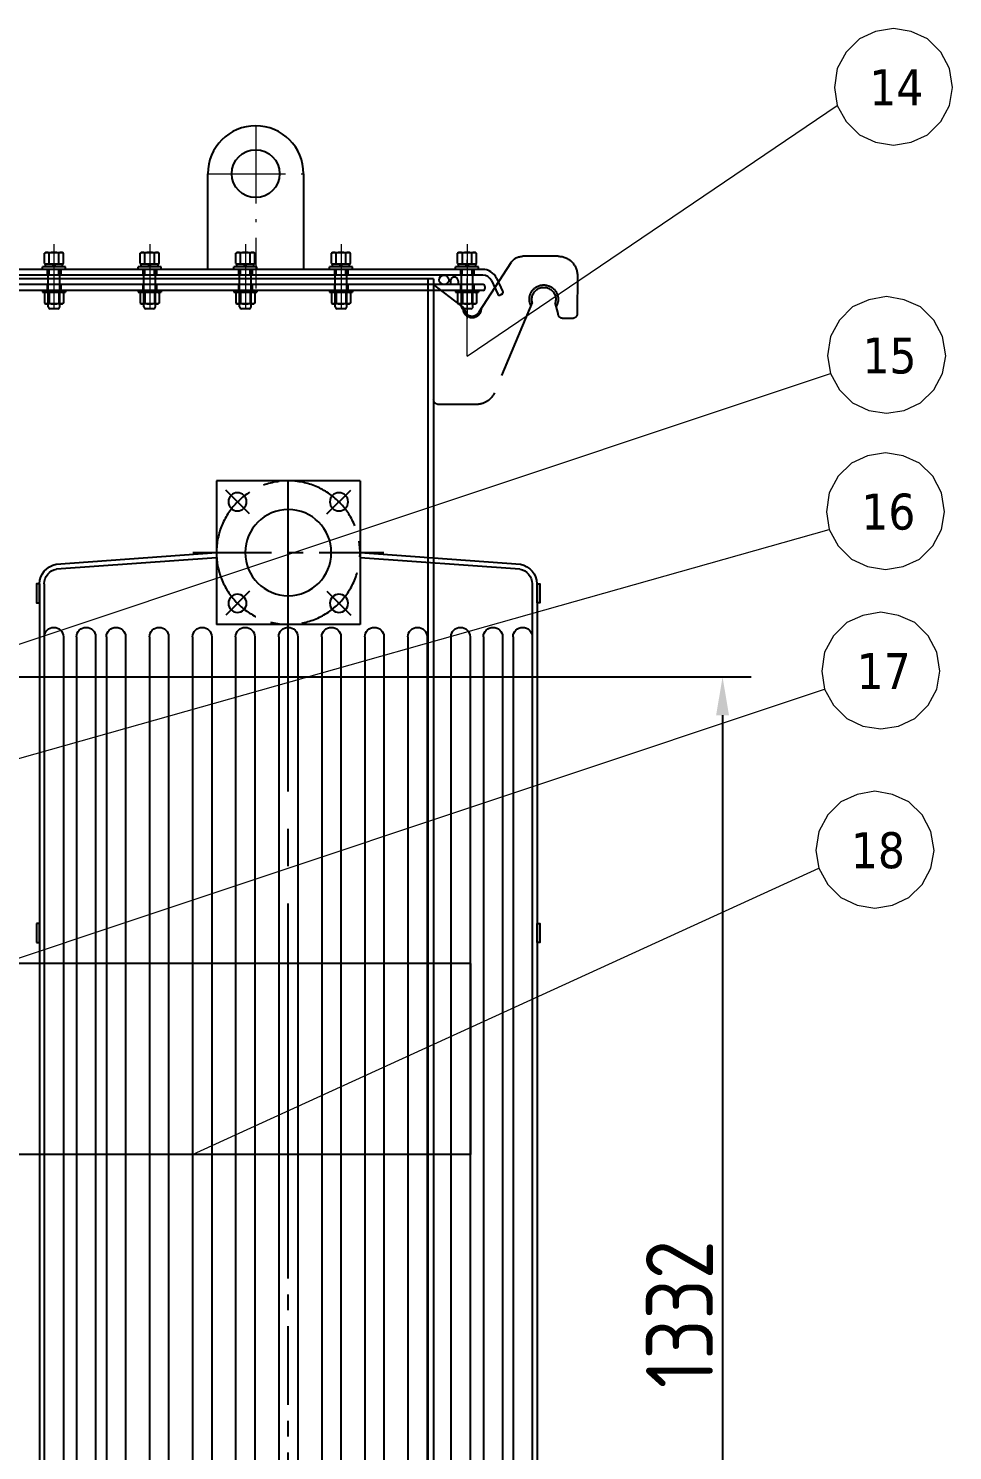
# Model space of a CAD drawing. Header units: millimetres. Extents: x 58520 to 122350, y -311274 to -166540.
# Drawn here: x 64453 to 65419, y -171410 to -169924 of the extents above; entities that cross this region are included whole.
import ezdxf

# ---------------------------------------------------------------- set-up
doc = ezdxf.new("R2010")
doc.units = ezdxf.units.MM
doc.header["$LTSCALE"] = 13
for name, pattern in [('4 点画线', [9, 6.25, -1.25, 0.25, -1.25]), ('ACAD_ISO03W100', [1.18, 0.47, -0.71]), ('CENTER', [50.8, 31.75, -6.35, 6.35, -6.35]), ('CENTERX2', [101.6, 63.5, -12.7, 12.7, -12.7]), ('DASHED', [0.75, 0.5, -0.25]), ('EB_DASHDOT', [39, 30, -3, 3, -3]), ('HIDDEN', [9.525, 6.35, -3.175])]:
    doc.linetypes.add(name, pattern=pattern)
doc.layers.get('0').update_dxf_attribs({"color": 1, "linetype": 'CENTER'})
for name, color, linetype in [('1', 4, 'Continuous'), ('2', 3, 'Continuous'), ('4虚线层', 6, 'DASHED'), ('虚线', 6, 'HIDDEN')]:
    doc.layers.add(name, color=color, linetype=linetype)
for name, color, linetype, lineweight in [('CAXA1', 1, 'EB_DASHDOT', 25), ('标注、文本', 3, 'Continuous', 25), ('铁心', 3, 'Continuous', 0)]:
    doc.layers.add(name, color=color, linetype=linetype, lineweight=lineweight)
doc.styles.get("Standard").update_dxf_attribs({"font": 'gbenor.shx', "bigfont": 'gbcbig.shx'})
doc.styles.add('Tahoma$001', font='tahoma.ttf', dxfattribs={"height": 2.159784})
doc.dimstyles.new('1-15', dxfattribs={"dimscale": 20, "dimtxt": 3.5, "dimasz": 2, "dimexe": 1.5, "dimexo": 0.5, "dimgap": 0.5, "dimtad": 1, "dimtoh": 1, "dimdec": 1, "dimdsep": 46, "dimtxsty": 'Standard', "dimcen": 2.5, "dimclrd": 3, "dimclre": 3, "dimclrt": 3, "dimadec": 0, "dimazin": 2, "dimtfac": 1, "dimtdec": 1, "dimtmove": 0, "dimatfit": 2, "dimfxl": 1, "dimarcsym": 0})

# ---------------------------------------------------------------- blocks, each defined once
blk = doc.blocks.new('1.03')
at = {"layer": '虚线'}
for p, q in [((3421.9, 19104.7), (3458.8, 19104.7)), ((3401.9, 19084.7), (3402, 19044.7)), ((3471.4, 19097.9), (3504.7, 19046.4)), ((3524, 19053.4), (3552.1, 19075)), ((3422, 19044.7), (3425, 19056.2)), ((3449, 19056.2), (3488.7, 18962)), ((3407, 19039.7), (3417, 19039.7)), ((3507.1, 18949.8), (3547.1, 18949.8))]:
    blk.add_line(p, q, dxfattribs=at)
for centre, radius, start, end in [((3421.9, 19084.7), 20, 90.054, 180.054), ((3458.8, 19089.7), 15, 32.9123, 90.054), ((3437, 19059.7), 15, 333.1721, 209.7607), ((3437, 19059.7), 12.5, 343.7938, 196.2874), ((3407, 19044.7), 5, 180.054, 270.054), ((3417, 19044.7), 5, 270.054, 0.054), ((3511.8, 19049.5), 9.24, 178.4593, 1.6487), ((3512, 19049.8), 8, 206.5132, 332.3392), ((3529, 19044.8), 10, 120.0506, 172.7033), ((3507.1, 18969.8), 20, 202.8444, 270.054), ((3547.1, 18954.8), 5, 270.054, 0.054)]:
    blk.add_arc(centre, radius, start, end, dxfattribs=at)
blk = doc.blocks.new('1255215')
for p, q in [((88461.6, -164098.2), (88436.6, -164073.2)), ((88542.3, -164098.2), (88567.3, -164073.2)), ((88461.6, -164178.9), (88436.6, -164203.9)), ((88542.3, -164178.9), (88567.3, -164203.9)), ((88461.6, -165298.2), (88436.6, -165273.2)), ((88542.3, -165298.2), (88567.3, -165273.2)), ((88461.6, -165378.9), (88436.6, -165403.9)), ((88542.3, -165378.9), (88567.3, -165403.9))]:
    blk.add_line(p, q)
at = {"layer": '1'}
for p, q in [((88426.9, -164063.6), (88576.9, -164063.6)), ((88426.9, -164063.6), (88426.9, -164213.6)), ((88576.9, -164063.6), (88576.9, -164213.6)), ((88426.9, -164138.6), (88259.3, -164150.7)), ((88426.9, -164143.6), (88259.8, -164155.7)), ((88744.6, -164150.7), (88576.9, -164138.6)), ((88744.1, -164155.7), (88576.9, -164143.6)), ((88241.9, -164171.1), (88241.9, -164895.4)), ((88246.9, -164171.1), (88246.9, -164895.4)), ((88756.9, -164171.1), (88756.9, -164895.4)), ((88756.9, -164171.1), (88756.9, -164895.4)), ((88761.9, -164171.1), (88761.9, -164895.4)), ((88426.9, -164213.6), (88576.9, -164213.6)), ((88266.9, -164226.7), (88266.9, -164895.4)), ((88277.9, -164226.7), (88277.9, -164895.4)), ((88297.9, -164226.7), (88297.9, -164895.4)), ((88311.9, -164226.7), (88311.9, -164895.4)), ((88331.9, -164226.7), (88331.9, -164895.4)), ((88356.9, -164226.7), (88356.9, -164895.4)), ((88376.9, -164226.7), (88376.9, -164895.4)), ((88401.9, -164226.7), (88401.9, -164895.4)), ((88421.9, -164226.7), (88421.9, -164895.4)), ((88446.9, -164226.7), (88446.9, -164895.4)), ((88466.9, -164226.7), (88466.9, -164895.4)), ((88491.9, -164226.7), (88491.9, -164895.4)), ((88511.9, -164226.7), (88511.9, -164895.4)), ((88536.9, -164226.7), (88536.9, -164895.4)), ((88556.9, -164226.7), (88556.9, -164895.4)), ((88581.9, -164226.7), (88581.9, -164895.4)), ((88601.9, -164226.7), (88601.9, -164895.4)), ((88626.9, -164226.7), (88626.9, -164895.4)), ((88646.9, -164226.7), (88646.9, -164895.4)), ((88671.9, -164226.7), (88671.9, -164895.4)), ((88691.9, -164226.7), (88691.9, -164895.4)), ((88703.2, -164226.7), (88703.2, -164895.4)), ((88723.2, -164226.7), (88723.2, -164895.4)), ((88736.9, -164226.7), (88736.9, -164895.4)), ((88736.9, -164226.7), (88736.9, -164895.4)), ((88761.9, -164526.2), (88764.9, -164526.2)), ((88761.9, -164546.2), (88761.9, -164526.2)), ((88764.9, -164526.2), (88764.9, -164546.2)), ((88764.9, -164546.2), (88761.9, -164546.2)), ((88241.9, -164895.4), (88241.9, -165306)), ((88246.9, -164895.4), (88246.9, -165306)), ((88266.9, -164895.4), (88266.9, -165250.5)), ((88277.9, -164895.4), (88277.9, -165250.5)), ((88297.9, -164895.4), (88297.9, -165250.5)), ((88311.9, -164895.4), (88311.9, -165250.5)), ((88331.9, -164895.4), (88331.9, -165250.5)), ((88356.9, -164895.4), (88356.9, -165250.5)), ((88376.9, -164895.4), (88376.9, -165250.5)), ((88401.9, -164895.4), (88401.9, -165250.5)), ((88421.9, -164895.4), (88421.9, -165250.5)), ((88446.9, -164895.4), (88446.9, -165250.5)), ((88466.9, -164895.4), (88466.9, -165250.5)), ((88491.9, -164895.4), (88491.9, -165250.5)), ((88511.9, -164895.4), (88511.9, -165250.5)), ((88536.9, -164895.4), (88536.9, -165250.5)), ((88556.9, -164895.4), (88556.9, -165250.5)), ((88581.9, -164895.4), (88581.9, -165250.5)), ((88601.9, -164895.4), (88601.9, -165250.5)), ((88626.9, -164895.4), (88626.9, -165250.5)), ((88646.9, -164895.4), (88646.9, -165250.5)), ((88671.9, -164895.4), (88671.9, -165250.5)), ((88691.9, -164895.4), (88691.9, -165250.5)), ((88703.2, -164895.4), (88703.2, -165250.5)), ((88723.2, -164895.4), (88723.2, -165250.5)), ((88736.9, -164895.4), (88736.9, -165250.5)), ((88736.9, -164895.4), (88736.9, -165250.5)), ((88756.9, -164895.4), (88756.9, -165306)), ((88756.9, -164895.4), (88756.9, -165306)), ((88761.9, -164895.4), (88761.9, -165306)), ((88426.9, -165263.6), (88576.9, -165263.6)), ((88426.9, -165263.6), (88426.9, -165413.6)), ((88576.9, -165263.6), (88576.9, -165413.6)), ((88259, -165321.3), (88426.9, -165333.5)), ((88744.9, -165321.3), (88576.9, -165333.5)), ((88258.2, -165326.3), (88426.9, -165338.6)), ((88745.7, -165326.3), (88576.9, -165338.6)), ((88426.9, -165413.6), (88576.9, -165413.6)), ((88491.9, -165413.6), (88491.9, -165437.6)), ((88511.9, -165413.6), (88511.9, -165437.6))]:
    blk.add_line(p, q, dxfattribs=at)
at = {"layer": '1', "color": 1, "linetype": 'CENTERX2', "lineweight": -3, "ltscale": 0.1}
for p, q in [((88601.8, -164138.6), (88402.1, -164138.6)), ((88501.9, -165293.6), (88501.9, -164895.4)), ((88501.9, -165453.9), (88501.9, -165247.1)), ((88406.9, -165338.6), (88597, -165338.6))]:
    blk.add_line(p, q, dxfattribs=at)
at = {"layer": '1'}
for points in [[(88241.9, -164171.1), (88238.9, -164171.1), (88238.9, -164191.1), (88241.9, -164191.1)], [(88761.9, -164171.1), (88764.9, -164171.1), (88764.9, -164191.1), (88761.9, -164191.1)], [(88241.9, -164526.2), (88238.9, -164526.2), (88238.9, -164546.2), (88241.9, -164546.2)], [(88241.9, -165306), (88238.9, -165306), (88238.9, -165286), (88241.9, -165286)], [(88761.9, -165306), (88764.9, -165306), (88764.9, -165286), (88761.9, -165286)]]:
    blk.add_lwpolyline(points, close=True, dxfattribs=at)
at = {"layer": '1', "color": 1, "linetype": 'CENTERX2', "lineweight": -3, "ltscale": 0.1}
for centre in [(88501.9, -164138.6), (88501.9, -165338.6)]:
    blk.add_circle(centre, 75, dxfattribs=at)
at = {"layer": '1'}
for centre, radius in [((88448.9, -164085.5), 9.5), ((88555, -164085.5), 9.5), ((88501.9, -164138.6), 45), ((88448.9, -164191.6), 9.5), ((88555, -164191.6), 9.5), ((88448.9, -165285.5), 9.5), ((88555, -165285.5), 9.5), ((88501.9, -165338.6), 45), ((88448.9, -165391.6), 9.5), ((88555, -165391.6), 9.5)]:
    blk.add_circle(centre, radius, dxfattribs=at)
for centre, radius, start, end in [((88263.1, -164171.6), 21.1, 100.2226, 178.8366), ((88263.1, -164171.6), 16.2, 101.8342, 178.417), ((88740.8, -164171.6), 16.2, 1.583, 78.1658), ((88740.8, -164171.6), 21.1, 1.1634, 79.7774), ((88256.9, -164226.7), 10, 0, 180), ((88287.9, -164226.7), 10, 0, 180), ((88321.9, -164226.7), 10, 0, 180), ((88366.9, -164226.7), 10, 0, 180), ((88411.9, -164226.7), 10, 0, 180), ((88456.9, -164226.7), 10, 0, 180), ((88501.9, -164226.7), 10, 0, 180), ((88546.9, -164226.7), 10, 0, 180), ((88591.9, -164226.7), 10, 0, 180), ((88636.9, -164226.7), 10, 0, 180), ((88681.9, -164226.7), 10, 0, 180), ((88713.2, -164226.7), 10, 0, 180), ((88746.9, -164226.7), 10, 0, 180), ((88746.9, -164226.7), 10, 0, 180), ((88256.9, -165250.5), 10, 180, 0), ((88287.9, -165250.5), 10, 180, 0), ((88321.9, -165250.5), 10, 180, 0), ((88366.9, -165250.5), 10, 180, 0), ((88411.9, -165250.5), 10, 180, 0), ((88456.9, -165250.5), 10, 180, 0), ((88501.9, -165250.5), 10, 180, 0), ((88546.9, -165250.5), 10, 180, 0), ((88591.9, -165250.5), 10, 180, 0), ((88636.9, -165250.5), 10, 180, 0), ((88681.9, -165250.5), 10, 180, 0), ((88713.2, -165250.5), 10, 180, 0), ((88746.9, -165250.5), 10, 180, 0), ((88746.9, -165250.5), 10, 180, 0), ((88263.5, -165305.4), 21.5, 181.5234, 255.7496), ((88263.5, -165305.4), 16.5, 181.9696, 254.513), ((88740.4, -165305.4), 16.5, 285.487, 358.0304), ((88740.4, -165305.4), 21.5, 284.2504, 358.4766), ((88501.9, -165437.6), 10, 180, 0)]:
    blk.add_arc(centre, radius, start, end, dxfattribs=at)
at = {"layer": 'CAXA1', "color": 1}
blk.add_line((88501.9, -164895.4), (88501.9, -164063.6), dxfattribs=at)
blk = doc.blocks.new('*D736')
at = {"layer": 'Defpoints', "color": 0, "transparency": 16777216}
for p in [(64397.3, -170601.5), (64397.3, -171933.5), (65178.5, -171933.5)]:
    blk.add_point(p, dxfattribs=at)
at = {"layer": '标注、文本', "color": 3, "lineweight": -2, "transparency": 16777216}
for p, q in [((64407.3, -170601.5), (65208.5, -170601.5)), ((65178.5, -170641.5), (65178.5, -171893.5)), ((64407.3, -171933.5), (65208.5, -171933.5))]:
    blk.add_line(p, q, dxfattribs=at)
at = {"layer": '标注、文本', "color": 3, "transparency": 16777216}
for points in [[(65171.8, -170641.5), (65185.2, -170641.5), (65178.5, -170601.5)], [(65171.8, -171893.5), (65185.2, -171893.5), (65178.5, -171933.5)]]:
    blk.add_solid(points, dxfattribs=at)
at = {"layer": '标注、文本', "color": 3, "transparency": 16777216, "insert": (65133.5, -171267.5), "char_height": 70, "attachment_point": 5, "rotation": 90}
blk.add_mtext('1332', dxfattribs=at)

msp = doc.modelspace()

# ---------------------------------------------------------------- linework, layer by layer
at = {"layer": '1'}
for p, q in [((64640.56, -170175.54), (64640.56, -170075.54)), ((64740.56, -170075.54), (64740.56, -170175.54)), ((64469.84, -170158.61), (64471.17, -170157.84)), ((64469.84, -170169.28), (64469.84, -170158.61)), ((64471.17, -170157.84), (64488.36, -170157.84)), ((64474.8, -170169.28), (64474.8, -170158.61)), ((64484.73, -170169.28), (64484.73, -170158.61)), ((64489.69, -170158.61), (64488.36, -170157.84)), ((64489.69, -170169.28), (64489.69, -170158.61)), ((64569.84, -170158.61), (64571.17, -170157.84)), ((64569.84, -170169.28), (64569.84, -170158.61)), ((64571.17, -170157.84), (64588.36, -170157.84)), ((64574.8, -170169.28), (64574.8, -170158.61)), ((64584.73, -170169.28), (64584.73, -170158.61)), ((64589.69, -170158.61), (64588.36, -170157.84)), ((64589.69, -170169.28), (64589.69, -170158.61)), ((64669.84, -170158.61), (64671.17, -170157.84)), ((64669.84, -170169.28), (64669.84, -170158.61)), ((64671.17, -170157.84), (64688.36, -170157.84)), ((64674.8, -170169.28), (64674.8, -170158.61)), ((64684.73, -170169.28), (64684.73, -170158.61)), ((64689.69, -170158.61), (64688.36, -170157.84)), ((64689.69, -170169.28), (64689.69, -170158.61)), ((64769.84, -170158.61), (64771.17, -170157.84)), ((64769.84, -170169.28), (64769.84, -170158.61)), ((64771.17, -170157.84), (64788.36, -170157.84)), ((64774.8, -170169.28), (64774.8, -170158.61)), ((64784.73, -170169.28), (64784.73, -170158.61)), ((64789.69, -170158.61), (64788.36, -170157.84)), ((64789.69, -170169.28), (64789.69, -170158.61)), ((64901.64, -170158.61), (64902.97, -170157.84)), ((64901.64, -170169.28), (64901.64, -170158.61)), ((64902.97, -170157.84), (64920.16, -170157.84)), ((64906.6, -170169.28), (64906.6, -170158.61)), ((64916.53, -170169.28), (64916.53, -170158.61)), ((64921.49, -170158.61), (64920.16, -170157.84)), ((64921.49, -170169.28), (64921.49, -170158.61)), ((64927.79, -170175.54), (63516.93, -170175.54)), ((64927.79, -170181.54), (63516.93, -170181.54)), ((64467.76, -170175.54), (64467.76, -170173.04)), ((64491.76, -170173.04), (64467.76, -170173.04)), ((64491.76, -170175.54), (64467.76, -170175.54)), ((64469.84, -170169.28), (64471.17, -170170.04)), ((64470.76, -170173.04), (64470.76, -170170.04)), ((64488.76, -170170.04), (64470.76, -170170.04)), ((64488.76, -170173.04), (64470.76, -170173.04)), ((64471.17, -170170.04), (64488.36, -170170.04)), ((64473.76, -170181.54), (64473.76, -170175.54)), ((64485.76, -170181.54), (64473.76, -170181.54)), ((64473.76, -170214.74), (64473.76, -170181.54)), ((64478.06, -170173.04), (64479.76, -170170.04)), ((64479.76, -170173.04), (64481.46, -170170.04)), ((64485.76, -170181.54), (64485.76, -170175.54)), ((64485.76, -170214.74), (64485.76, -170181.54)), ((64489.69, -170169.28), (64488.36, -170170.04)), ((64488.76, -170173.04), (64488.76, -170170.04)), ((64491.76, -170175.54), (64491.76, -170173.04)), ((64567.76, -170175.54), (64567.76, -170173.04)), ((64591.76, -170173.04), (64567.76, -170173.04)), ((64591.76, -170175.54), (64567.76, -170175.54)), ((64569.84, -170169.28), (64571.17, -170170.04)), ((64570.76, -170173.04), (64570.76, -170170.04)), ((64588.76, -170170.04), (64570.76, -170170.04)), ((64588.76, -170173.04), (64570.76, -170173.04)), ((64571.17, -170170.04), (64588.36, -170170.04)), ((64573.76, -170181.54), (64573.76, -170175.54)), ((64585.76, -170181.54), (64573.76, -170181.54)), ((64573.76, -170214.74), (64573.76, -170181.54)), ((64578.06, -170173.04), (64579.76, -170170.04)), ((64579.76, -170173.04), (64581.46, -170170.04)), ((64585.76, -170181.54), (64585.76, -170175.54)), ((64585.76, -170214.74), (64585.76, -170181.54)), ((64589.69, -170169.28), (64588.36, -170170.04)), ((64588.76, -170173.04), (64588.76, -170170.04)), ((64591.76, -170175.54), (64591.76, -170173.04)), ((64667.76, -170175.54), (64667.76, -170173.04)), ((64691.76, -170173.04), (64667.76, -170173.04)), ((64691.76, -170175.54), (64667.76, -170175.54)), ((64669.84, -170169.28), (64671.17, -170170.04)), ((64670.76, -170173.04), (64670.76, -170170.04)), ((64688.76, -170170.04), (64670.76, -170170.04)), ((64688.76, -170173.04), (64670.76, -170173.04)), ((64671.17, -170170.04), (64688.36, -170170.04)), ((64673.76, -170181.54), (64673.76, -170175.54)), ((64685.76, -170181.54), (64673.76, -170181.54)), ((64673.76, -170214.74), (64673.76, -170181.54)), ((64678.06, -170173.04), (64679.76, -170170.04)), ((64679.76, -170173.04), (64681.46, -170170.04)), ((64685.76, -170181.54), (64685.76, -170175.54)), ((64685.76, -170214.74), (64685.76, -170181.54)), ((64689.69, -170169.28), (64688.36, -170170.04)), ((64688.76, -170173.04), (64688.76, -170170.04)), ((64691.76, -170175.54), (64691.76, -170173.04)), ((64767.76, -170175.54), (64767.76, -170173.04)), ((64791.76, -170173.04), (64767.76, -170173.04)), ((64791.76, -170175.54), (64767.76, -170175.54)), ((64769.84, -170169.28), (64771.17, -170170.04)), ((64770.76, -170173.04), (64770.76, -170170.04)), ((64788.76, -170170.04), (64770.76, -170170.04)), ((64788.76, -170173.04), (64770.76, -170173.04)), ((64771.17, -170170.04), (64788.36, -170170.04)), ((64773.76, -170181.54), (64773.76, -170175.54)), ((64785.76, -170181.54), (64773.76, -170181.54)), ((64773.76, -170214.74), (64773.76, -170181.54)), ((64778.06, -170173.04), (64779.76, -170170.04)), ((64779.76, -170173.04), (64781.46, -170170.04)), ((64785.76, -170181.54), (64785.76, -170175.54)), ((64785.76, -170214.74), (64785.76, -170181.54)), ((64789.69, -170169.28), (64788.36, -170170.04)), ((64788.76, -170173.04), (64788.76, -170170.04)), ((64791.76, -170175.54), (64791.76, -170173.04)), ((64899.56, -170175.54), (64899.56, -170173.04)), ((64923.56, -170173.04), (64899.56, -170173.04)), ((64923.56, -170175.54), (64899.56, -170175.54)), ((64901.64, -170169.28), (64902.97, -170170.04)), ((64902.56, -170173.04), (64902.56, -170170.04)), ((64920.56, -170170.04), (64902.56, -170170.04)), ((64920.56, -170173.04), (64902.56, -170173.04)), ((64902.97, -170170.04), (64920.16, -170170.04)), ((64905.56, -170181.54), (64905.56, -170175.54)), ((64924.19, -170181.54), (64905.56, -170181.54)), ((64905.56, -170214.74), (64905.56, -170181.54)), ((64909.86, -170173.04), (64911.56, -170170.04)), ((64911.56, -170173.04), (64913.26, -170170.04)), ((64917.56, -170181.54), (64917.56, -170175.54)), ((64917.56, -170214.74), (64917.56, -170181.54)), ((64921.49, -170169.28), (64920.16, -170170.04)), ((64920.56, -170173.04), (64920.56, -170170.04)), ((64923.56, -170175.54), (64923.56, -170173.04)), ((64928.16, -170191.54), (63516.56, -170191.54)), ((64876.56, -170185.54), (63564.56, -170185.54)), ((64870.56, -170185.54), (64870.56, -171821.54)), ((64876.56, -170185.54), (64876.56, -171821.54)), ((64930.16, -170193.54), (64930.16, -170195.54)), ((64936.86, -170187.32), (64943.46, -170201.48)), ((64942.29, -170184.78), (64948.9, -170198.95)), ((64928.16, -170197.54), (63516.56, -170197.54)), ((64467.76, -170197.54), (64491.76, -170197.54)), ((64467.76, -170197.54), (64467.76, -170199.54)), ((64467.76, -170199.54), (64491.76, -170199.54)), ((64469.84, -170200.31), (64471.17, -170199.54)), ((64469.84, -170200.31), (64469.84, -170210.98)), ((64469.84, -170210.98), (64471.17, -170211.74)), ((64488.36, -170199.54), (64471.17, -170199.54)), ((64488.36, -170211.74), (64471.17, -170211.74)), ((64474.8, -170200.31), (64474.8, -170210.98)), ((64484.73, -170200.31), (64484.73, -170210.98)), ((64489.69, -170200.31), (64488.36, -170199.54)), ((64489.69, -170210.98), (64488.36, -170211.74)), ((64489.69, -170200.31), (64489.69, -170210.98)), ((64491.76, -170197.54), (64491.76, -170199.54)), ((64567.76, -170197.54), (64591.76, -170197.54)), ((64567.76, -170197.54), (64567.76, -170199.54)), ((64567.76, -170199.54), (64591.76, -170199.54)), ((64569.84, -170200.31), (64571.17, -170199.54)), ((64569.84, -170200.31), (64569.84, -170210.98)), ((64569.84, -170210.98), (64571.17, -170211.74)), ((64588.36, -170199.54), (64571.17, -170199.54)), ((64588.36, -170211.74), (64571.17, -170211.74)), ((64574.8, -170200.31), (64574.8, -170210.98)), ((64584.73, -170200.31), (64584.73, -170210.98)), ((64589.69, -170200.31), (64588.36, -170199.54)), ((64589.69, -170210.98), (64588.36, -170211.74)), ((64589.69, -170200.31), (64589.69, -170210.98)), ((64591.76, -170197.54), (64591.76, -170199.54)), ((64667.76, -170197.54), (64691.76, -170197.54)), ((64667.76, -170197.54), (64667.76, -170199.54)), ((64667.76, -170199.54), (64691.76, -170199.54)), ((64669.84, -170200.31), (64671.17, -170199.54)), ((64669.84, -170200.31), (64669.84, -170210.98)), ((64669.84, -170210.98), (64671.17, -170211.74)), ((64688.36, -170199.54), (64671.17, -170199.54)), ((64688.36, -170211.74), (64671.17, -170211.74)), ((64674.8, -170200.31), (64674.8, -170210.98)), ((64684.73, -170200.31), (64684.73, -170210.98)), ((64689.69, -170200.31), (64688.36, -170199.54)), ((64689.69, -170210.98), (64688.36, -170211.74)), ((64689.69, -170200.31), (64689.69, -170210.98)), ((64691.76, -170197.54), (64691.76, -170199.54)), ((64767.76, -170197.54), (64791.76, -170197.54)), ((64767.76, -170197.54), (64767.76, -170199.54)), ((64767.76, -170199.54), (64791.76, -170199.54)), ((64769.84, -170200.31), (64771.17, -170199.54)), ((64769.84, -170200.31), (64769.84, -170210.98)), ((64769.84, -170210.98), (64771.17, -170211.74)), ((64788.36, -170199.54), (64771.17, -170199.54)), ((64788.36, -170211.74), (64771.17, -170211.74)), ((64774.8, -170200.31), (64774.8, -170210.98)), ((64784.73, -170200.31), (64784.73, -170210.98)), ((64789.69, -170200.31), (64788.36, -170199.54)), ((64789.69, -170210.98), (64788.36, -170211.74)), ((64789.69, -170200.31), (64789.69, -170210.98)), ((64791.76, -170197.54), (64791.76, -170199.54)), ((64899.56, -170197.54), (64923.56, -170197.54)), ((64899.56, -170197.54), (64899.56, -170199.54)), ((64899.56, -170199.54), (64923.56, -170199.54)), ((64901.64, -170200.31), (64902.97, -170199.54)), ((64901.64, -170200.31), (64901.64, -170210.98)), ((64901.64, -170210.98), (64902.97, -170211.74)), ((64920.16, -170199.54), (64902.97, -170199.54)), ((64920.16, -170211.74), (64902.97, -170211.74)), ((64906.6, -170200.31), (64906.6, -170210.98)), ((64916.53, -170200.31), (64916.53, -170210.98)), ((64921.49, -170200.31), (64920.16, -170199.54)), ((64921.49, -170210.98), (64920.16, -170211.74)), ((64921.49, -170200.31), (64921.49, -170210.98)), ((64923.56, -170197.54), (64923.56, -170199.54)), ((64947.93, -170201.6), (64946.12, -170202.45)), ((64483.76, -170216.74), (64475.76, -170216.74)), ((64583.76, -170216.74), (64575.76, -170216.74)), ((64683.76, -170216.74), (64675.76, -170216.74)), ((64783.76, -170216.74), (64775.76, -170216.74)), ((64915.56, -170216.74), (64907.56, -170216.74)), ((64915.56, -170901.1), (63525.56, -170901.1)), ((64915.56, -171100.55), (64915.56, -170901.1)), ((64915.56, -171100.55), (63525.56, -171100.55))]:
    msp.add_line(p, q, dxfattribs=at)
msp.add_circle((64690.56, -170075.54), 25, dxfattribs=at)
for centre, radius, start, end in [((64690.56, -170075.54), 50, 0, 180), ((64472.37, -170162.41), 4.57, 57.91444, 123.70456), ((64479.76, -170175.84), 18, 73.9966, 106.0034), ((64487.15, -170162.41), 4.57, 56.29544, 122.08556), ((64572.37, -170162.41), 4.57, 57.91444, 123.70456), ((64579.76, -170175.84), 18, 73.9966, 106.0034), ((64587.15, -170162.41), 4.57, 56.29544, 122.08556), ((64672.37, -170162.41), 4.57, 57.91444, 123.70456), ((64679.76, -170175.84), 18, 73.9966, 106.0034), ((64687.15, -170162.41), 4.57, 56.29544, 122.08556), ((64772.37, -170162.41), 4.57, 57.91444, 123.70456), ((64779.76, -170175.84), 18, 73.9966, 106.0034), ((64787.15, -170162.41), 4.57, 56.29544, 122.08556), ((64904.17, -170162.41), 4.57, 57.91444, 123.70456), ((64911.56, -170175.84), 18, 73.9966, 106.0034), ((64918.95, -170162.41), 4.57, 56.29544, 122.08556), ((64472.37, -170165.47), 4.57, 236.29544, 302.08556), ((64479.76, -170152.04), 18, 253.9966, 286.0034), ((64487.15, -170165.47), 4.57, 237.44125, 303.70456), ((64572.37, -170165.47), 4.57, 236.29544, 302.08556), ((64579.76, -170152.04), 18, 253.9966, 286.0034), ((64587.15, -170165.47), 4.57, 237.44125, 303.70456), ((64672.37, -170165.47), 4.57, 236.29544, 302.08556), ((64679.76, -170152.04), 18, 253.9966, 286.0034), ((64687.15, -170165.47), 4.57, 237.44125, 303.70456), ((64772.37, -170165.47), 4.57, 236.29544, 302.08556), ((64779.76, -170152.04), 18, 253.9966, 286.0034), ((64787.15, -170165.47), 4.57, 237.44125, 303.70456), ((64904.17, -170165.47), 4.57, 236.29544, 302.08556), ((64911.56, -170152.04), 18, 253.9966, 286.0034), ((64918.95, -170165.47), 4.57, 237.44125, 303.70456), ((64927.79, -170191.54), 16, 25, 90), ((64927.79, -170191.54), 10, 25, 90), ((64928.16, -170193.54), 2, 0, 90), ((64928.16, -170195.54), 2, 270, 0), ((64472.37, -170204.11), 4.57, 57.91444, 123.70456), ((64472.37, -170207.17), 4.57, 236.29544, 302.08556), ((64479.76, -170217.54), 18, 73.9966, 106.0034), ((64479.76, -170193.74), 18, 253.9966, 286.0034), ((64487.15, -170204.11), 4.57, 56.29544, 122.55875), ((64487.15, -170207.17), 4.57, 237.91444, 303.70456), ((64572.37, -170204.11), 4.57, 57.91444, 123.70456), ((64572.37, -170207.17), 4.57, 236.29544, 302.08556), ((64579.76, -170217.54), 18, 73.9966, 106.0034), ((64579.76, -170193.74), 18, 253.9966, 286.0034), ((64587.15, -170204.11), 4.57, 56.29544, 122.55875), ((64587.15, -170207.17), 4.57, 237.91444, 303.70456), ((64672.37, -170204.11), 4.57, 57.91444, 123.70456), ((64672.37, -170207.17), 4.57, 236.29544, 302.08556), ((64679.76, -170217.54), 18, 73.9966, 106.0034), ((64679.76, -170193.74), 18, 253.9966, 286.0034), ((64687.15, -170204.11), 4.57, 56.29544, 122.55875), ((64687.15, -170207.17), 4.57, 237.91444, 303.70456), ((64772.37, -170204.11), 4.57, 57.91444, 123.70456), ((64772.37, -170207.17), 4.57, 236.29544, 302.08556), ((64779.76, -170217.54), 18, 73.9966, 106.0034), ((64779.76, -170193.74), 18, 253.9966, 286.0034), ((64787.15, -170204.11), 4.57, 56.29544, 122.55875), ((64787.15, -170207.17), 4.57, 237.91444, 303.70456), ((64904.17, -170204.11), 4.57, 57.91444, 123.70456), ((64904.17, -170207.17), 4.57, 236.29544, 302.08556), ((64911.56, -170217.54), 18, 73.9966, 106.0034), ((64911.56, -170193.74), 18, 253.9966, 286.0034), ((64918.95, -170204.11), 4.57, 56.29544, 122.55875), ((64918.95, -170207.17), 4.57, 237.91444, 303.70456), ((64945.27, -170200.64), 2, 205, 295), ((64947.09, -170199.79), 2, 295, 25), ((64475.76, -170214.74), 2, 180, 270), ((64483.76, -170214.74), 2, 270, 0), ((64575.76, -170214.74), 2, 180, 270), ((64583.76, -170214.74), 2, 270, 0), ((64675.76, -170214.74), 2, 180, 270), ((64683.76, -170214.74), 2, 270, 0), ((64775.76, -170214.74), 2, 180, 270), ((64783.76, -170214.74), 2, 270, 0), ((64907.56, -170214.74), 2, 180, 270), ((64915.56, -170214.74), 2, 270, 0)]:
    msp.add_arc(centre, radius, start, end, dxfattribs=at)
at = {"layer": '2'}
for p, q in [((64474.66, -170181.54), (64474.66, -170175.54)), ((64484.86, -170181.54), (64484.86, -170175.54)), ((64574.66, -170181.54), (64574.66, -170175.54)), ((64584.86, -170181.54), (64584.86, -170175.54)), ((64674.66, -170181.54), (64674.66, -170175.54)), ((64684.86, -170181.54), (64684.86, -170175.54)), ((64774.66, -170181.54), (64774.66, -170175.54)), ((64784.86, -170181.54), (64784.86, -170175.54)), ((64906.46, -170181.54), (64906.46, -170175.54)), ((64916.66, -170181.54), (64916.66, -170175.54))]:
    msp.add_line(p, q, dxfattribs=at)
at = {"layer": '标注、文本', "color": 1, "linetype": '4 点画线', "lineweight": 20}
for p, q in [((64690.56, -170025.54), (64690.56, -170195.45)), ((64640.56, -170075.54), (64740.56, -170075.54)), ((64479.76, -170149.36), (64479.76, -170216.74)), ((64579.76, -170149.36), (64579.76, -170216.74)), ((64679.76, -170149.36), (64679.76, -170216.74)), ((64779.76, -170149.36), (64779.76, -170216.74)), ((64911.56, -170266.34), (64911.56, -170149.24)), ((64911.56, -170149.36), (64911.56, -170226.8)), ((64927.79, -170601.54), (63516.93, -170601.54))]:
    msp.add_line(p, q, dxfattribs=at)
at = {"layer": '标注、文本', "color": 2, "linetype": 'ACAD_ISO03W100'}
for p, q in [((64472.76, -170175.54), (64472.76, -170181.54)), ((64486.76, -170175.54), (64486.76, -170181.54)), ((64572.76, -170175.54), (64572.76, -170181.54)), ((64586.76, -170175.54), (64586.76, -170181.54)), ((64672.76, -170175.54), (64672.76, -170181.54)), ((64686.76, -170175.54), (64686.76, -170181.54)), ((64772.76, -170175.54), (64772.76, -170181.54)), ((64786.76, -170175.54), (64786.76, -170181.54)), ((64904.56, -170175.54), (64904.56, -170181.54)), ((64918.56, -170175.54), (64918.56, -170181.54)), ((64472.76, -170191.54), (64472.76, -170197.54)), ((64486.76, -170191.54), (64486.76, -170197.54)), ((64572.76, -170191.54), (64572.76, -170197.54)), ((64586.76, -170191.54), (64586.76, -170197.54)), ((64672.76, -170191.54), (64672.76, -170197.54)), ((64686.76, -170191.54), (64686.76, -170197.54)), ((64772.76, -170191.54), (64772.76, -170197.54)), ((64786.76, -170191.54), (64786.76, -170197.54)), ((64904.56, -170191.54), (64904.56, -170197.54)), ((64918.56, -170191.54), (64918.56, -170197.54))]:
    msp.add_line(p, q, dxfattribs=at)
at = {"layer": '标注、文本'}
for p, q in [((64740.56, -170175.54), (64640.56, -170175.54)), ((64894.16, -170187.54), (64894.16, -170191.54)), ((64902.16, -170187.54), (64902.16, -170191.54))]:
    msp.add_line(p, q, dxfattribs=at)
msp.add_circle((64887.3, -170186.54), 5, dxfattribs=at)
msp.add_arc((64898.16, -170187.54), 4, 0, 180, dxfattribs=at)
at = {"layer": '铁心'}
for points in [[(65418.88, -169985.5), (65415.56, -169965.62), (65406.53, -169948.45), (65392.67, -169934.6), (65375.5, -169927.07), (65357.13, -169923.75), (65338.46, -169927.07), (65321.59, -169934.6), (65307.74, -169948.45), (65298.4, -169965.62), (65295.39, -169985.5), (65298.4, -170004.17), (65307.74, -170021.04), (65321.59, -170034.89), (65338.46, -170042.72), (65357.13, -170045.73), (65375.5, -170042.72), (65392.67, -170034.89), (65406.53, -170021.04), (65415.56, -170004.17)], [(65411.69, -170265.75), (65408.37, -170245.87), (65399.34, -170228.7), (65385.48, -170214.85), (65368.32, -170207.32), (65349.94, -170204.01), (65331.27, -170207.32), (65314.4, -170214.85), (65300.55, -170228.7), (65291.21, -170245.87), (65288.2, -170265.75), (65291.21, -170284.42), (65300.55, -170301.29), (65314.4, -170315.14), (65331.27, -170322.97), (65349.94, -170325.99), (65368.32, -170322.97), (65385.48, -170315.14), (65399.34, -170301.29), (65408.37, -170284.42)], [(65410.48, -170428.87), (65407.16, -170408.99), (65398.13, -170391.82), (65384.27, -170377.97), (65367.11, -170370.44), (65348.73, -170367.13), (65330.06, -170370.44), (65313.19, -170377.97), (65299.34, -170391.82), (65290, -170408.99), (65286.99, -170428.87), (65290, -170447.54), (65299.34, -170464.41), (65313.19, -170478.27), (65330.06, -170486.1), (65348.73, -170489.11), (65367.11, -170486.1), (65384.27, -170478.27), (65398.13, -170464.41), (65407.16, -170447.54)], [(65405.64, -170595.62), (65402.33, -170575.74), (65393.29, -170558.57), (65379.44, -170544.72), (65362.27, -170537.19), (65343.9, -170533.87), (65325.23, -170537.19), (65308.36, -170544.72), (65294.5, -170558.57), (65285.17, -170575.74), (65282.16, -170595.62), (65285.17, -170614.29), (65294.5, -170631.16), (65308.36, -170645.01), (65325.23, -170652.84), (65343.9, -170655.86), (65362.27, -170652.84), (65379.44, -170645.01), (65393.29, -170631.16), (65402.33, -170614.29)], [(65399.52, -170782.8), (65396.21, -170762.92), (65387.18, -170745.75), (65373.32, -170731.89), (65356.15, -170724.36), (65337.78, -170721.05), (65319.11, -170724.36), (65302.24, -170731.89), (65288.39, -170745.75), (65279.05, -170762.92), (65276.04, -170782.8), (65279.05, -170801.47), (65288.39, -170818.34), (65302.24, -170832.19), (65319.11, -170840.02), (65337.78, -170843.03), (65356.15, -170840.02), (65373.32, -170832.19), (65387.18, -170818.34), (65396.21, -170801.47)]]:
    msp.add_lwpolyline(points, close=True, dxfattribs=at)
for points in [[(64911.56, -170266.34), (65298.4, -170004.17), (65298.4, -170004.17)], [(64340.56, -170601.54), (65291.21, -170284.42), (65291.21, -170284.42)], [(64382.11, -170703.85), (65290, -170447.54), (65290, -170447.54)], [(64334.52, -170931.41), (65285.17, -170614.29), (65285.17, -170614.29)], [(64624.56, -171100.55), (65279.05, -170801.47), (65279.05, -170801.47)]]:
    msp.add_lwpolyline(points, dxfattribs=at)

# ---------------------------------------------------------------- block references
at = {"layer": '4虚线层', "ltscale": 3, "xscale": -1}
msp.add_blockref('1.03', (68428.65, -189266.53), dxfattribs=at)
at = {"layer": '标注、文本', "xscale": -1}
msp.add_blockref('1255215', (153226.51, -6332.99), dxfattribs=at)

# ---------------------------------------------------------------- texts
at = {"layer": '铁心', "style": 'Tahoma$001'}
for s, p in [('14', (65331.97, -170004.09)), ('15', (65324.78, -170284.35)), ('16', (65323.57, -170447.47)), ('17', (65318.73, -170614.21)), ('18', (65312.62, -170801.39))]:
    msp.add_text(s, height=37.589, dxfattribs=at).set_placement(p)

# ---------------------------------------------------------------- dimensions: what is measured, and where the dimension line sits
at = {"layer": '标注、文本'}
dim = msp.add_linear_dim(base=(65178.48, -171933.54), p1=(64397.33, -170601.54), p2=(64397.33, -171933.54), angle=90, dimstyle='1-15', dxfattribs=at)
dim.commit()
dim.dimension.update_dxf_attribs({"geometry": '*D736', "text_midpoint": (65133.48, -171267.54)})

doc.saveas('drawing.dxf')
